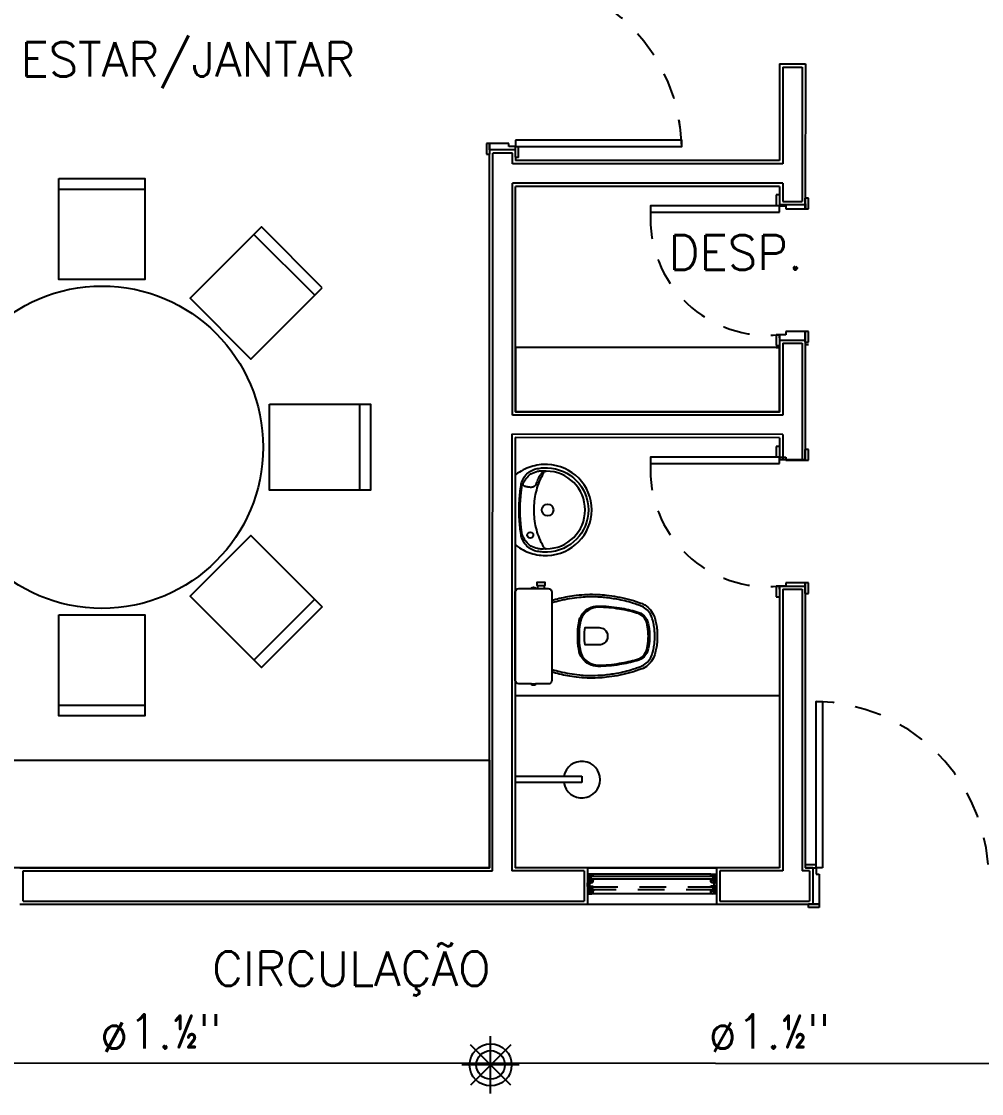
# Model space of a CAD drawing. Header units: millimetres. Extents: x 188.6 to 263.2, y 40.1 to 120.1.
# Drawn here: x 233.506 to 237.974, y 48.951 to 53.939 of the extents above; entities that cross this region are included whole.
import ezdxf

# ---------------------------------------------------------------- set-up
doc = ezdxf.new("R2010")
doc.units = ezdxf.units.MM
doc.set_wipeout_variables(frame=1)
doc.linetypes.add('XREF-TIPO$0$HIDDEN', pattern=[0.375, 0.25, -0.125])
doc.linetypes.add('XREF_305_306$0$XREF-TIPO$0$HIDDEN2', pattern=[0.1875, 0.125, -0.0625])
for name, color, linetype in [('ARQ', 8, 'Continuous'), ('ARQ-BASE', 8, 'Continuous'), ('SPK', 10, 'Continuous'), ('SPK-INTERNO', 244, 'Continuous'), ('SPK-TEXTO', 7, 'Continuous'), ('SPK-TUBO-TETO', 12, 'Continuous')]:
    doc.layers.add(name, color=color, linetype=linetype)
doc.styles.add('60-75', font='romans.shx', dxfattribs={"height": 0.12})

# ---------------------------------------------------------------- blocks, each defined once
blk = doc.blocks.new('XREF_1ºTP$0$VASO')
at = {"layer": 'ARQ'}
for points in [[(951.8, 48.123, 0.003882), (951.7905, 48.158, -0.024258), (951.7765, 48.238, -0.02486), (951.7725, 48.288, -0.033324), (951.773, 48.338, -0.02486), (951.776, 48.378, -0.012268), (951.783, 48.428, -0.015806), (951.7945, 48.478, -0.026699), (951.81, 48.528, -0.021919), (951.8175, 48.548, -0.174675), (951.867, 48.5965, -0.045452), (951.897, 48.606, -0.022856), (951.9099, 48.6092, -0.041289), (951.9366, 48.6132, -0.052091), (951.9442, 48.6136, -0.04333), (951.967, 48.614, -0.04333), (951.9898, 48.6136, -0.052091), (951.9974, 48.6132, -0.041289), (952.0241, 48.6092, -0.022856), (952.037, 48.606, -0.045452), (952.067, 48.5965, -0.174675), (952.1165, 48.548, -0.021919), (952.124, 48.528, -0.026699), (952.1395, 48.478, -0.015806), (952.151, 48.428, -0.012268), (952.158, 48.378, -0.02486), (952.161, 48.338, -0.033324), (952.1615, 48.288, -0.02486), (952.1575, 48.238, -0.024258), (952.1435, 48.158, 0.003882), (952.134, 48.123)], [(952.1224, 48.1261, -0.003849), (952.1318, 48.1609, 0.027799), (952.147, 48.2514, 0.018883), (952.1495, 48.2885, 0.033646), (952.149, 48.3374, 0.016781), (952.1475, 48.3636, 0.015438), (952.1392, 48.4259, 0.023716), (952.121, 48.4995, 0.013571), (952.1126, 48.5241, 0.02186), (952.1055, 48.543, 0.173345), (952.0622, 48.5855, 0.045814), (952.034, 48.5944, 0.024058), (952.0216, 48.5974, 0.042614), (951.996, 48.6012, 0.066108), (951.9895, 48.6015, 0.047154), (951.967, 48.602, 0.047154), (951.9444, 48.6015, 0.066108), (951.9379, 48.6012, 0.042614), (951.9124, 48.5974, 0.024058), (951.9, 48.5944, 0.045814), (951.8718, 48.5855, 0.173345), (951.8284, 48.543, 0.02186), (951.8213, 48.5241, 0.013571), (951.813, 48.4995, 0.023716), (951.7948, 48.4259, 0.015438), (951.7865, 48.3636, 0.016781), (951.785, 48.3374, 0.033646), (951.7845, 48.2885, 0.018883), (951.787, 48.2514, 0.027799), (951.8021, 48.1609, -0.003849), (951.8116, 48.1261)]]:
    blk.add_lwpolyline(points, format="xyb", dxfattribs=at)
for points in [[(951.967, 48.244, -0.041331), (951.9061, 48.2486, -0.129345), (951.8634, 48.2657, -0.234638), (951.8265, 48.338, -0.044666), (951.8351, 48.439, -0.031515), (951.8532, 48.5195, -0.151063), (951.8718, 48.5523, -0.148094), (951.9082, 48.5722, -0.031073), (951.9218, 48.5744, -0.035055), (951.967, 48.5785, -0.035055), (952.0121, 48.5744, -0.031073), (952.0257, 48.5722, -0.148094), (952.0622, 48.5523, -0.151063), (952.0808, 48.5195, -0.031515), (952.0989, 48.439, -0.044666), (952.1075, 48.338, -0.234638), (952.0706, 48.2657, -0.129345), (952.0278, 48.2486, -0.041331)], [(951.967, 48.25, 0.041434), (952.027, 48.2545, 0.129651), (952.067, 48.2705, 0.234583), (952.1015, 48.338, 0.044678), (952.093, 48.438, 0.031614), (952.075, 48.518, 0.152477), (952.058, 48.548, 0.148725), (952.0245, 48.5664, 0.031624), (952.0114, 48.5685, 0.035113), (951.967, 48.5725, 0.035113), (951.9226, 48.5685, 0.031624), (951.9095, 48.5664, 0.148725), (951.876, 48.548, 0.152477), (951.859, 48.518, 0.031614), (951.841, 48.438, 0.044678), (951.8325, 48.338, 0.234583), (951.867, 48.2705, 0.129651), (951.907, 48.2545, 0.041434)], [(951.927, 48.344, -0.164444), (951.935, 48.368, -0.245936), (951.967, 48.383, -0.245936), (951.999, 48.368, -0.164444), (952.007, 48.344), (952.007, 48.279, -0.108885), (951.927, 48.279)], [(951.967, 48.123), (952.172, 48.123, -0.059373), (952.1768, 48.1225, -0.333509), (952.189, 48.107), (952.189, 48.0885), (952.189, 48.0575), (952.189, 48.047), (952.1918, 48.047, -0.252251), (952.1921, 48.0469, -0.160103), (952.195, 48.038, -0.160103), (952.1921, 48.0291, -0.252251), (952.1918, 48.029), (952.189, 48.029), (952.189, 47.97, -0.327853), (952.1739, 47.9533, -0.087637), (952.1708, 47.953), (951.967, 47.953), (951.7631, 47.953, -0.087637), (951.76, 47.9533, -0.327853), (951.745, 47.97), (951.745, 48.029), (951.7421, 48.029, -0.252251), (951.7419, 48.0291, -0.160103), (951.739, 48.038, -0.160103), (951.7419, 48.0469, -0.252251), (951.7421, 48.047), (951.745, 48.047), (951.745, 48.0575), (951.731, 48.0575), (951.731, 48.055), (951.715, 48.055), (951.715, 48.073), (951.715, 48.091), (951.731, 48.091), (951.731, 48.0885), (951.745, 48.0885), (951.745, 48.107, -0.333509), (951.7571, 48.1225, -0.059373), (951.762, 48.123)]]:
    blk.add_lwpolyline(points, format="xyb", close=True, dxfattribs=at)
for points in [[(951.731, 48.0575), (951.731, 48.073), (951.731, 48.0885)], [(951.7425, 48.046), (951.7425, 48.038), (951.7425, 48.03)], [(951.745, 48.0575), (951.745, 48.0885)], [(951.745, 48.029), (951.745, 48.047)], [(952.189, 48.029), (952.189, 48.047)], [(952.1915, 48.046), (952.1915, 48.038), (952.1915, 48.03)]]:
    blk.add_lwpolyline(points, dxfattribs=at)
blk = doc.blocks.new('XREF-TIPO$0$Z$W@#1289')
h = blk.add_hatch()
h.set_pattern_fill('ANSI31', color=0, scale=0.0003, style=0)
h.paths.add_polyline_path([(-0.0352, 0.0907), (-0.0242, 0.0907), (-0.0242, 0.0824), (-0.0334, 0.0824), (-0.0352, 0.0824)])
h = blk.add_hatch()
h.set_pattern_fill('ANSI31', color=0, scale=0.0003, style=0)
h.paths.add_polyline_path([(0.5352, 0.0824), (0.5352, 0.0907), (0.5242, 0.0907), (0.5242, 0.0824)])
h = blk.add_hatch()
h.set_pattern_fill('ANSI31', color=0, scale=0.0003, style=0)
h.paths.add_polyline_path([(-0.0352, 0.0324), (-0.0352, 0.0357), (-0.0242, 0.0357), (-0.0242, 0.0324), (-0.0255, 0.0324)])
h = blk.add_hatch()
h.set_pattern_fill('ANSI31', color=0, scale=0.0003, style=0)
h.paths.add_polyline_path([(0.5242, 0.0305), (0.5242, 0.0338), (0.5352, 0.0338), (0.5352, 0.0305), (0.5338, 0.0305)])
at = {"color": 0}
for p, q in [((-0.05, 0), (-0.05, 0.0919)), ((-0.0392, 0.0369), (-0.0392, 0.0519)), ((-0.0242, 0.0919), (0.5242, 0.0919)), ((0.5392, 0.035), (0.5392, 0.0519)), ((0.55, 0.035), (0.55, 0.0519)), ((-0.0392, 0), (-0.0392, 0.0353)), ((-0.0392, 0), (0.5356, 0))]:
    blk.add_line(p, q, dxfattribs=at)
for points in [[(-0.0242, 0.0919), (-0.05, 0.0919), (-0.05, 0.0519), (-0.0356, 0.0519, 0.446841), (-0.0352, 0.0523), (-0.0352, 0.0526, 0.480957), (-0.0357, 0.0531), (-0.0362, 0.0531), (-0.0362, 0.0547, 0.329606), (-0.0365, 0.0551), (-0.0367, 0.0552), (-0.0371, 0.0552), (-0.0373, 0.0549), (-0.0373, 0.0535, -0.409991), (-0.0377, 0.0531), (-0.0388, 0.0531, -0.414214), (-0.0392, 0.0535), (-0.0392, 0.0903, -0.414214), (-0.0388, 0.0907), (-0.0377, 0.0907, -0.414214), (-0.0373, 0.0903), (-0.0373, 0.0833, 0.414214), (-0.0369, 0.0829), (-0.0366, 0.0829, 0.414214), (-0.0362, 0.0833), (-0.0362, 0.0903, -0.414214), (-0.0358, 0.0907), (-0.0242, 0.0907), (-0.0242, 0.0919)], [(0.5242, 0.0919), (0.55, 0.0919), (0.55, 0.0519), (0.5356, 0.0519, -0.446841), (0.5352, 0.0523), (0.5352, 0.0526, -0.480957), (0.5357, 0.0531), (0.5362, 0.0531), (0.5362, 0.0547, -0.329606), (0.5365, 0.0551), (0.5367, 0.0552), (0.5371, 0.0552), (0.5373, 0.0549), (0.5373, 0.0535, 0.409991), (0.5377, 0.0531), (0.5388, 0.0531, 0.414214), (0.5392, 0.0535), (0.5392, 0.0903, 0.414214), (0.5388, 0.0907), (0.5377, 0.0907, 0.414214), (0.5373, 0.0903), (0.5373, 0.0833, -0.414214), (0.5369, 0.0829), (0.5366, 0.0829, -0.414214), (0.5362, 0.0833), (0.5362, 0.0903, 0.414214), (0.5358, 0.0907), (0.5242, 0.0907), (0.5242, 0.0919)], [(-0.0242, 0.0369), (-0.05, 0.0369), (-0.05, 0), (-0.0356, 0, 0.446841), (-0.0352, 0.0004), (-0.0352, 0.0007, 0.480957), (-0.0357, 0.0012), (-0.0362, 0.0012), (-0.0362, 0.0028, 0.329606), (-0.0365, 0.0032), (-0.0367, 0.0033), (-0.0371, 0.0033), (-0.0373, 0.003), (-0.0373, 0.0016, -0.409991), (-0.0377, 0.0012), (-0.0388, 0.0012, -0.414214), (-0.0392, 0.0016), (-0.0392, 0.0353, -0.414214), (-0.0388, 0.0357), (-0.0377, 0.0357, -0.414214), (-0.0373, 0.0353), (-0.0373, 0.0333, 0.414214), (-0.0369, 0.0329), (-0.0366, 0.0329, 0.414214), (-0.0362, 0.0333), (-0.0362, 0.0353, -0.414214), (-0.0358, 0.0357), (-0.0242, 0.0357), (-0.0242, 0.0369)], [(0.5242, 0.035), (0.55, 0.035), (0.55, 0), (0.5356, 0, -0.446841), (0.5352, 0.0004), (0.5352, 0.0007, -0.480957), (0.5357, 0.0012), (0.5362, 0.0012), (0.5362, 0.0028, -0.329606), (0.5365, 0.0032), (0.5367, 0.0033), (0.5371, 0.0033), (0.5373, 0.003), (0.5373, 0.0016, 0.409991), (0.5377, 0.0012), (0.5388, 0.0012, 0.414214), (0.5392, 0.0016), (0.5392, 0.0334, 0.414214), (0.5388, 0.0338), (0.5377, 0.0338, 0.414214), (0.5373, 0.0334), (0.5373, 0.0314, -0.414214), (0.5369, 0.031), (0.5366, 0.031, -0.414214), (0.5362, 0.0314), (0.5362, 0.0334, 0.414214), (0.5358, 0.0338), (0.5242, 0.0338), (0.5242, 0.035)]]:
    blk.add_lwpolyline(points, format="xyb", dxfattribs=at)
for points in [[(-0.0489, 0.0907), (-0.0403, 0.0907), (-0.0403, 0.0532), (-0.0489, 0.0532), (-0.0489, 0.0907)], [(-0.0486, 0.0904), (-0.0406, 0.0904), (-0.0406, 0.0535), (-0.0486, 0.0535)], [(-0.0242, 0.0907), (-0.0352, 0.0907), (-0.0352, 0.0824), (-0.0242, 0.0824)], [(-0.0334, 0.0684), (0.5338, 0.0684), (0.5338, 0.0824), (-0.0334, 0.0824)], [(0.5242, 0.0907), (0.5352, 0.0907), (0.5352, 0.0824), (0.5242, 0.0824)], [(0.5489, 0.0907), (0.5403, 0.0907), (0.5403, 0.0532), (0.5489, 0.0532), (0.5489, 0.0907)], [(0.5486, 0.0904), (0.5406, 0.0904), (0.5406, 0.0535), (0.5486, 0.0535)], [(-0.0489, 0.0357), (-0.0403, 0.0357), (-0.0403, 0.0013), (-0.0489, 0.0013), (-0.0489, 0.0357)], [(-0.0486, 0.0354), (-0.0406, 0.0354), (-0.0406, 0.0016), (-0.0486, 0.0016)], [(-0.0242, 0.0357), (-0.0352, 0.0357), (-0.0352, 0.0324), (-0.0242, 0.0324)], [(0.5242, 0.0338), (0.5352, 0.0338), (0.5352, 0.0305), (0.5242, 0.0305)], [(0.5489, 0.0338), (0.5403, 0.0338), (0.5403, 0.0013), (0.5489, 0.0013), (0.5489, 0.0338)], [(0.5486, 0.0335), (0.5406, 0.0335), (0.5406, 0.0016), (0.5486, 0.0016)]]:
    blk.add_lwpolyline(points, close=True, dxfattribs=at)
for points in [[(-0.0242, 0.0581), (-0.0242, 0.0654), (-0.0243, 0.0656), (-0.0246, 0.0658), (-0.0248, 0.0658), (-0.0251, 0.0656), (-0.0252, 0.0654), (-0.0252, 0.0648), (-0.0352, 0.0648), (-0.0359, 0.065), (-0.0362, 0.0658), (-0.0362, 0.0818), (-0.0365, 0.0825), (-0.0376, 0.0829), (-0.0378, 0.0834), (-0.0375, 0.0835), (-0.0374, 0.0838), (-0.0376, 0.0892), (-0.038, 0.0894), (-0.0383, 0.0894), (-0.0387, 0.0892), (-0.0388, 0.0839), (-0.0388, 0.0834), (-0.0383, 0.0822), (-0.0372, 0.0818), (-0.0372, 0.0658), (-0.0366, 0.0643), (-0.0352, 0.0638), (-0.0256, 0.0638), (-0.0253, 0.0636), (-0.0252, 0.0634), (-0.0252, 0.0581), (-0.0259, 0.0558), (-0.0276, 0.0544), (-0.0307, 0.0534), (-0.0338, 0.0529), (-0.0341, 0.053), (-0.0342, 0.0533), (-0.0342, 0.0539), (-0.0345, 0.0548), (-0.0352, 0.0556), (-0.0361, 0.0561), (-0.0364, 0.0562), (-0.0366, 0.0563), (-0.0384, 0.0563), (-0.0387, 0.0561), (-0.0388, 0.0557), (-0.0386, 0.0554), (-0.0378, 0.055), (-0.0376, 0.055), (-0.0374, 0.055), (-0.037, 0.0553), (-0.0366, 0.0553), (-0.0358, 0.0548), (-0.0356, 0.0545), (-0.0356, 0.0542), (-0.0362, 0.0539), (-0.0362, 0.0536), (-0.0361, 0.0534), (-0.0358, 0.0533), (-0.0352, 0.0533), (-0.0352, 0.0523), (-0.0351, 0.052), (-0.0348, 0.0519), (-0.0309, 0.0523), (-0.0272, 0.0535), (-0.025, 0.0553), (-0.0242, 0.0581)], [(-0.0316, 0.0673), (-0.031, 0.0675), (-0.0303, 0.0676), (-0.0301, 0.0677), (-0.03, 0.068), (-0.0302, 0.0683), (-0.0311, 0.0683), (-0.0321, 0.068), (-0.033, 0.0674), (-0.0331, 0.0672), (-0.0331, 0.067), (-0.0328, 0.0664), (-0.0321, 0.0662), (-0.0291, 0.0662), (-0.0289, 0.0661), (-0.0289, 0.066), (-0.0289, 0.0659), (-0.0288, 0.0658), (-0.0287, 0.0657), (-0.0259, 0.0657), (-0.0257, 0.0658), (-0.0257, 0.0659), (-0.0257, 0.066), (-0.0256, 0.0661), (-0.0255, 0.0662), (-0.0244, 0.0662), (-0.0242, 0.0662), (-0.0242, 0.066), (-0.0242, 0.0646), (-0.0241, 0.0643), (-0.0238, 0.0642), (-0.0236, 0.0643), (-0.0234, 0.0645), (-0.0229, 0.0664), (-0.0223, 0.0672), (-0.0211, 0.0676), (-0.021, 0.0678), (-0.021, 0.0682), (-0.0212, 0.0683), (-0.0224, 0.0683), (-0.0231, 0.0681), (-0.0237, 0.0674), (-0.0237, 0.0674), (-0.0239, 0.0673), (-0.0252, 0.0673), (-0.0245, 0.0675), (-0.0239, 0.0676), (-0.0236, 0.0677), (-0.0235, 0.068), (-0.0235, 0.0682), (-0.0236, 0.0683), (-0.0247, 0.0683), (-0.0257, 0.0679), (-0.0265, 0.0674), (-0.0266, 0.0673), (-0.0268, 0.0673), (-0.0286, 0.0673), (-0.0279, 0.0675), (-0.0272, 0.0676), (-0.0269, 0.0677), (-0.0268, 0.068), (-0.0269, 0.0683), (-0.0281, 0.0683), (-0.0291, 0.068), (-0.0299, 0.0674), (-0.03, 0.0673), (-0.0302, 0.0673), (-0.0316, 0.0673)], [(0.5316, 0.0673), (0.531, 0.0675), (0.5303, 0.0676), (0.5301, 0.0677), (0.53, 0.068), (0.5302, 0.0683), (0.5311, 0.0683), (0.5321, 0.068), (0.533, 0.0674), (0.5331, 0.0672), (0.5331, 0.067), (0.5328, 0.0664), (0.5321, 0.0662), (0.5291, 0.0662), (0.5289, 0.0661), (0.5289, 0.066), (0.5289, 0.0659), (0.5288, 0.0658), (0.5287, 0.0657), (0.5259, 0.0657), (0.5257, 0.0658), (0.5257, 0.0659), (0.5257, 0.066), (0.5256, 0.0661), (0.5255, 0.0662), (0.5244, 0.0662), (0.5242, 0.0662), (0.5242, 0.066), (0.5242, 0.0646), (0.5241, 0.0643), (0.5238, 0.0642), (0.5236, 0.0643), (0.5234, 0.0645), (0.5229, 0.0664), (0.5223, 0.0672), (0.5211, 0.0676), (0.521, 0.0678), (0.521, 0.0682), (0.5212, 0.0683), (0.5224, 0.0683), (0.5231, 0.0681), (0.5237, 0.0674), (0.5237, 0.0674), (0.5239, 0.0673), (0.5252, 0.0673), (0.5245, 0.0675), (0.5239, 0.0676), (0.5236, 0.0677), (0.5235, 0.068), (0.5235, 0.0682), (0.5236, 0.0683), (0.5247, 0.0683), (0.5257, 0.0679), (0.5265, 0.0674), (0.5266, 0.0673), (0.5268, 0.0673), (0.5286, 0.0673), (0.5279, 0.0675), (0.5272, 0.0676), (0.5269, 0.0677), (0.5268, 0.068), (0.5269, 0.0683), (0.5281, 0.0683), (0.5291, 0.068), (0.5299, 0.0674), (0.53, 0.0673), (0.5302, 0.0673), (0.5316, 0.0673)], [(0.5242, 0.0581), (0.5242, 0.0654), (0.5243, 0.0656), (0.5246, 0.0658), (0.5248, 0.0658), (0.5251, 0.0656), (0.5252, 0.0654), (0.5252, 0.0648), (0.5352, 0.0648), (0.5359, 0.065), (0.5362, 0.0658), (0.5362, 0.0818), (0.5365, 0.0825), (0.5376, 0.0829), (0.5378, 0.0834), (0.5375, 0.0835), (0.5374, 0.0838), (0.5376, 0.0892), (0.538, 0.0894), (0.5383, 0.0894), (0.5387, 0.0892), (0.5388, 0.0839), (0.5388, 0.0834), (0.5383, 0.0822), (0.5372, 0.0818), (0.5372, 0.0658), (0.5366, 0.0643), (0.5352, 0.0638), (0.5256, 0.0638), (0.5253, 0.0636), (0.5252, 0.0634), (0.5252, 0.0581), (0.5259, 0.0558), (0.5276, 0.0544), (0.5307, 0.0534), (0.5338, 0.0529), (0.5341, 0.053), (0.5342, 0.0533), (0.5342, 0.0539), (0.5345, 0.0548), (0.5352, 0.0556), (0.5361, 0.0561), (0.5364, 0.0562), (0.5366, 0.0563), (0.5384, 0.0563), (0.5387, 0.0561), (0.5388, 0.0557), (0.5386, 0.0554), (0.5378, 0.055), (0.5376, 0.055), (0.5374, 0.055), (0.537, 0.0553), (0.5366, 0.0553), (0.5358, 0.0548), (0.5356, 0.0545), (0.5356, 0.0542), (0.5362, 0.0539), (0.5362, 0.0536), (0.5361, 0.0534), (0.5358, 0.0533), (0.5352, 0.0533), (0.5352, 0.0523), (0.5351, 0.052), (0.5348, 0.0519), (0.5309, 0.0523), (0.5272, 0.0535), (0.525, 0.0553), (0.5242, 0.0581)], [(-0.0242, 0.0062), (-0.0242, 0.0154), (-0.0243, 0.0156), (-0.0246, 0.0158), (-0.0248, 0.0158), (-0.0251, 0.0156), (-0.0252, 0.0154), (-0.0252, 0.0148), (-0.0352, 0.0148), (-0.0359, 0.015), (-0.0362, 0.0158), (-0.0362, 0.0318), (-0.0365, 0.0325), (-0.0376, 0.0329), (-0.0378, 0.0334), (-0.0375, 0.0335), (-0.0374, 0.0338), (-0.0376, 0.0342), (-0.038, 0.0344), (-0.0383, 0.0344), (-0.0387, 0.0342), (-0.0388, 0.0339), (-0.0388, 0.0334), (-0.0383, 0.0322), (-0.0372, 0.0318), (-0.0372, 0.0158), (-0.0366, 0.0143), (-0.0352, 0.0138), (-0.0256, 0.0138), (-0.0253, 0.0136), (-0.0252, 0.0134), (-0.0252, 0.0062), (-0.0259, 0.0039), (-0.0276, 0.0025), (-0.0307, 0.0015), (-0.0338, 0.001), (-0.034, 0.0011), (-0.0342, 0.0014), (-0.0342, 0.002), (-0.0345, 0.0029), (-0.0352, 0.0037), (-0.0361, 0.0042), (-0.0364, 0.0043), (-0.0366, 0.0044), (-0.0384, 0.0044), (-0.0387, 0.0042), (-0.0388, 0.0038), (-0.0386, 0.0035), (-0.0378, 0.0031), (-0.0376, 0.0031), (-0.0374, 0.0031), (-0.037, 0.0034), (-0.0366, 0.0034), (-0.0358, 0.0029), (-0.0356, 0.0026), (-0.0356, 0.0023), (-0.0362, 0.002), (-0.0362, 0.0017), (-0.0361, 0.0015), (-0.0358, 0.0013), (-0.0352, 0.0013), (-0.0352, 0.0004), (-0.0351, 0.0001), (-0.0348, 0), (-0.0309, 0.0004), (-0.0272, 0.0016), (-0.025, 0.0034), (-0.0242, 0.0062)], [(-0.0316, 0.0173), (-0.031, 0.0175), (-0.0303, 0.0176), (-0.0301, 0.0177), (-0.03, 0.018), (-0.0302, 0.0183), (-0.0311, 0.0183), (-0.0321, 0.018), (-0.033, 0.0174), (-0.0331, 0.0172), (-0.0331, 0.017), (-0.0328, 0.0164), (-0.0321, 0.0162), (-0.029, 0.0162), (-0.0289, 0.0161), (-0.0288, 0.016), (-0.0288, 0.0159), (-0.0288, 0.0158), (-0.0286, 0.0157), (-0.0258, 0.0157), (-0.0257, 0.0158), (-0.0256, 0.0159), (-0.0256, 0.016), (-0.0256, 0.0161), (-0.0254, 0.0162), (-0.0244, 0.0162), (-0.0242, 0.0162), (-0.0242, 0.016), (-0.0242, 0.0146), (-0.0241, 0.0143), (-0.0238, 0.0142), (-0.0236, 0.0143), (-0.0234, 0.0145), (-0.0229, 0.0164), (-0.0223, 0.0172), (-0.0211, 0.0176), (-0.021, 0.0178), (-0.021, 0.0182), (-0.0212, 0.0183), (-0.0224, 0.0183), (-0.0231, 0.0181), (-0.0237, 0.0174), (-0.0237, 0.0174), (-0.0239, 0.0173), (-0.0252, 0.0173), (-0.0245, 0.0175), (-0.0239, 0.0176), (-0.0236, 0.0177), (-0.0235, 0.018), (-0.0235, 0.0182), (-0.0236, 0.0183), (-0.0247, 0.0183), (-0.0257, 0.0179), (-0.0265, 0.0174), (-0.0266, 0.0173), (-0.0268, 0.0173), (-0.0286, 0.0173), (-0.0279, 0.0175), (-0.0272, 0.0176), (-0.0269, 0.0177), (-0.0268, 0.018), (-0.0269, 0.0183), (-0.0281, 0.0183), (-0.0291, 0.018), (-0.0299, 0.0174), (-0.03, 0.0173), (-0.0302, 0.0173), (-0.0316, 0.0173)], [(0.5316, 0.0154), (0.531, 0.0156), (0.5303, 0.0157), (0.5301, 0.0158), (0.53, 0.0161), (0.5302, 0.0164), (0.5311, 0.0164), (0.5321, 0.0161), (0.533, 0.0155), (0.5331, 0.0153), (0.5331, 0.0151), (0.5328, 0.0145), (0.5321, 0.0143), (0.529, 0.0143), (0.5289, 0.0142), (0.5288, 0.0141), (0.5288, 0.014), (0.5288, 0.0139), (0.5286, 0.0138), (0.5258, 0.0138), (0.5257, 0.0139), (0.5256, 0.014), (0.5256, 0.0141), (0.5256, 0.0142), (0.5254, 0.0143), (0.5244, 0.0143), (0.5242, 0.0142), (0.5242, 0.0141), (0.5242, 0.0127), (0.5241, 0.0124), (0.5238, 0.0123), (0.5236, 0.0124), (0.5234, 0.0126), (0.5229, 0.0145), (0.5223, 0.0153), (0.5211, 0.0157), (0.521, 0.0159), (0.521, 0.0162), (0.5212, 0.0164), (0.5224, 0.0164), (0.5231, 0.0161), (0.5237, 0.0155), (0.5237, 0.0155), (0.5239, 0.0154), (0.5252, 0.0154), (0.5245, 0.0156), (0.5239, 0.0157), (0.5236, 0.0158), (0.5235, 0.0161), (0.5235, 0.0163), (0.5236, 0.0164), (0.5247, 0.0164), (0.5257, 0.016), (0.5265, 0.0155), (0.5266, 0.0154), (0.5268, 0.0154), (0.5286, 0.0154), (0.5279, 0.0156), (0.5272, 0.0157), (0.5269, 0.0158), (0.5268, 0.0161), (0.5269, 0.0164), (0.5281, 0.0164), (0.5291, 0.0161), (0.5299, 0.0155), (0.53, 0.0154), (0.5302, 0.0154), (0.5316, 0.0154)], [(0.5242, 0.0062), (0.5242, 0.0135), (0.5243, 0.0137), (0.5246, 0.0139), (0.5248, 0.0139), (0.5251, 0.0137), (0.5252, 0.0135), (0.5252, 0.0129), (0.5352, 0.0129), (0.5359, 0.0131), (0.5362, 0.0139), (0.5362, 0.0299), (0.5365, 0.0306), (0.5376, 0.031), (0.5378, 0.0315), (0.5375, 0.0316), (0.5374, 0.0319), (0.5376, 0.0323), (0.538, 0.0325), (0.5383, 0.0325), (0.5387, 0.0323), (0.5388, 0.032), (0.5388, 0.0315), (0.5383, 0.0303), (0.5372, 0.0299), (0.5372, 0.0139), (0.5366, 0.0124), (0.5352, 0.0119), (0.5256, 0.0119), (0.5253, 0.0117), (0.5252, 0.0115), (0.5252, 0.0062), (0.5259, 0.0039), (0.5276, 0.0025), (0.5307, 0.0015), (0.5338, 0.001), (0.5341, 0.0011), (0.5342, 0.0014), (0.5342, 0.002), (0.5345, 0.0029), (0.5352, 0.0037), (0.5361, 0.0042), (0.5364, 0.0043), (0.5366, 0.0044), (0.5384, 0.0044), (0.5387, 0.0042), (0.5388, 0.0038), (0.5386, 0.0035), (0.5378, 0.0031), (0.5376, 0.0031), (0.5374, 0.0031), (0.537, 0.0034), (0.5366, 0.0034), (0.5358, 0.0029), (0.5356, 0.0026), (0.5356, 0.0023), (0.5362, 0.002), (0.5362, 0.0017), (0.5361, 0.0015), (0.5358, 0.0013), (0.5352, 0.0013), (0.5352, 0.0004), (0.5351, 0.0001), (0.5348, 0), (0.5309, 0.0004), (0.5272, 0.0016), (0.525, 0.0034), (0.5242, 0.0062)]]:
    blk.add_lwpolyline(points, dxfattribs=at)
at = {"color": 0, "linetype": 'XREF-TIPO$0$HIDDEN', "ltscale": 0.5}
blk.add_lwpolyline([(-0.0334, 0.0184), (0.5338, 0.0184), (0.5338, 0.0324), (-0.0334, 0.0324)], close=True, dxfattribs=at)
blk = doc.blocks.new('arq-3pav')
at = {"layer": 'ARQ'}
for p, q in [((32.0253, 13.485), (32.0253, 13.0351)), ((32.0253, 13.485), (32.1454, 13.485)), ((32.0403, 13.47), (32.0403, 13.0201)), ((32.0403, 13.47), (32.1304, 13.47)), ((32.1304, 13.485), (32.1304, 13.485)), ((32.1304, 13.47), (32.1304, 12.8451)), ((32.1454, 13.485), (32.1453, 12.8301)), ((32.1454, 13.47), (32.1454, 13.47)), ((30.6612, 13.1152), (30.6612, 13.0652)), ((30.6762, 13.1152), (30.6612, 13.1152)), ((30.6614, 13.1152), (30.6614, 13.0652)), ((30.6764, 13.1152), (30.6614, 13.1152)), ((30.6762, 13.0852), (30.6762, 13.1152)), ((30.6762, 13.1152), (30.6762, 13.0652)), ((30.7662, 13.1152), (30.6762, 13.1152)), ((30.7962, 13.0852), (30.6762, 13.0852)), ((30.6764, 13.0852), (30.6764, 13.1152)), ((30.6764, 13.1152), (30.6764, 13.0652)), ((30.7664, 13.1152), (30.6764, 13.1152)), ((30.7964, 13.0852), (30.6764, 13.0852)), ((30.7714, 13.0852), (30.6764, 13.0852)), ((30.7964, 13.0852), (30.6764, 13.0852)), ((30.6904, 9.7299), (30.6914, 13.0702)), ((30.7823, 13.0702), (30.6914, 13.0702)), ((30.7662, 13.1002), (30.7662, 13.1152)), ((30.7962, 13.1002), (30.7662, 13.1002)), ((30.7664, 13.1002), (30.7664, 13.1152)), ((30.7964, 13.1002), (30.7664, 13.1002)), ((30.7823, 13.0201), (30.7823, 13.0702)), ((30.7962, 13.0509), (30.7962, 13.1002)), ((30.7964, 13.0509), (30.7964, 13.1002)), ((30.8112, 13.0502), (30.8112, 13.1002)), ((30.8114, 13.0502), (30.8114, 13.1002)), ((30.6612, 13.0652), (30.6762, 13.0652)), ((30.6614, 13.0652), (30.6764, 13.0652)), ((30.6754, 9.7449), (30.6764, 13.0652)), ((32.0403, 13.0201), (30.7823, 13.0201)), ((30.8112, 13.0502), (30.7962, 13.0502)), ((30.8114, 13.0502), (30.7964, 13.0502)), ((30.7964, 13.0502), (30.7964, 13.0351)), ((32.0253, 13.0351), (30.7964, 13.0351)), ((32.0403, 12.9301), (30.7823, 12.9301)), ((30.7823, 11.8506), (30.7823, 12.9301)), ((32.0403, 12.9301), (32.0403, 12.8451)), ((32.0253, 12.9151), (30.7973, 12.9151)), ((30.7973, 11.8656), (30.7973, 12.9151)), ((32.0103, 12.8751), (32.0103, 12.8251)), ((32.0253, 12.8751), (32.0103, 12.8751)), ((32.0253, 12.8751), (32.0103, 12.8751)), ((32.0253, 12.9151), (32.0253, 12.8301)), ((32.0253, 12.8751), (32.0253, 12.8251)), ((32.0253, 12.8301), (32.1453, 12.8301)), ((32.0253, 12.8251), (32.0553, 12.8251)), ((32.0403, 12.8451), (32.1304, 12.8451)), ((32.0553, 12.8251), (32.0553, 12.8101)), ((32.1453, 12.8601), (32.1454, 12.8101)), ((32.1603, 12.8601), (32.1453, 12.8601)), ((32.1453, 12.8101), (32.1453, 12.8601)), ((32.1603, 12.8101), (32.1603, 12.8601)), ((32.1603, 12.8101), (32.1603, 12.8601)), ((32.0553, 12.8101), (32.1453, 12.8101)), ((32.1453, 12.8101), (32.1603, 12.8101)), ((32.0103, 12.2251), (32.0103, 12.1751)), ((32.0253, 12.2251), (32.0103, 12.2251)), ((32.0553, 12.2251), (32.0253, 12.2251)), ((32.0253, 12.2251), (32.0253, 12.1751)), ((32.0253, 12.2101), (32.0253, 12.2251)), ((32.0553, 12.2401), (32.0553, 12.2251)), ((32.1453, 12.2401), (32.0553, 12.2401)), ((32.1453, 12.1901), (32.1453, 12.2401)), ((32.1603, 12.2401), (32.1453, 12.2401)), ((32.1453, 12.2401), (32.1453, 12.2101)), ((32.1453, 12.2301), (32.1453, 11.6449)), ((32.1603, 12.1901), (32.1603, 12.2401)), ((32.1603, 12.1901), (32.1603, 12.2401)), ((32.0103, 12.1751), (32.0253, 12.1751)), ((32.0253, 12.2151), (32.0253, 11.8652)), ((32.0253, 12.2001), (32.1453, 12.2001)), ((32.0253, 12.2001), (32.0253, 11.8656)), ((32.0403, 12.1851), (32.1303, 12.1851)), ((32.0403, 12.1851), (32.0403, 11.8506)), ((32.1303, 12.1851), (32.1303, 11.6449)), ((32.1453, 12.1901), (32.1603, 12.1901)), ((32.1453, 12.1801), (32.1603, 12.1801)), ((32.0103, 12.1651), (32.0253, 12.1651)), ((32.0403, 11.8506), (30.7823, 11.8506)), ((32.0253, 11.8656), (30.7973, 11.8656)), ((32.1453, 11.8651), (32.1454, 11.8651)), ((30.7804, 11.7616), (30.7804, 9.7299)), ((32.0403, 11.7605), (30.7804, 11.7616)), ((30.7954, 11.7466), (30.7954, 9.7449)), ((32.0253, 11.7455), (30.7954, 11.7466)), ((32.0253, 11.7455), (32.0253, 11.6449)), ((32.0403, 11.7605), (32.0403, 11.6449)), ((32.0103, 11.7056), (32.0103, 11.6556)), ((32.0253, 11.7056), (32.0103, 11.7056)), ((32.0253, 11.7056), (32.0103, 11.7056)), ((32.0253, 11.7056), (32.0253, 11.6556)), ((32.1603, 11.6906), (32.1453, 11.6906)), ((32.1453, 11.6406), (32.1453, 11.6906)), ((32.1603, 11.6406), (32.1603, 11.6906)), ((32.1603, 11.6406), (32.1603, 11.6906)), ((32.0253, 11.6556), (32.0553, 11.6556)), ((32.0253, 11.6449), (32.1453, 11.6449)), ((32.0553, 11.6556), (32.0553, 11.6406)), ((32.0553, 11.6406), (32.1453, 11.6406)), ((32.1453, 11.6406), (32.1603, 11.6406)), ((30.7954, 11.5679), (30.7954, 11.2511)), ((32.0103, 11.0556), (32.0103, 11.0056)), ((32.0253, 11.0556), (32.0103, 11.0556)), ((32.0253, 11.0556), (32.0253, 9.7449)), ((32.0253, 11.0556), (32.1453, 11.0556)), ((32.0553, 11.0556), (32.0253, 11.0556)), ((32.0253, 11.0556), (32.0253, 11.0056)), ((32.0253, 11.0406), (32.0253, 11.0556)), ((32.0403, 11.0406), (32.0403, 9.7299)), ((32.0403, 11.0406), (32.1303, 11.0406)), ((32.0553, 11.0706), (32.0553, 11.0556)), ((32.1453, 11.0706), (32.0553, 11.0706)), ((32.1303, 11.0406), (32.1303, 9.7299)), ((32.1453, 11.0206), (32.1453, 11.0706)), ((32.1603, 11.0706), (32.1453, 11.0706)), ((32.1453, 11.0706), (32.1453, 11.0406)), ((32.1453, 11.0556), (32.1453, 9.7449)), ((32.1603, 11.0206), (32.1603, 11.0706)), ((32.1603, 11.0206), (32.1603, 11.0706)), ((32.0103, 11.0056), (32.0253, 11.0056)), ((32.1453, 11.0206), (32.1603, 11.0206)), ((32.0253, 10.5449), (30.7954, 10.5449)), ((30.7954, 10.1707), (31.1049, 10.1707)), ((31.1049, 10.1407), (30.7954, 10.1407)), ((31.1049, 10.1707), (31.1049, 10.1407)), ((28.4903, 9.7449), (30.6754, 9.7449)), ((28.5053, 9.5899), (28.5053, 9.7299)), ((28.5053, 9.7299), (30.6904, 9.7299)), ((31.1169, 9.7299), (30.7804, 9.7299)), ((32.0253, 9.7449), (30.7954, 9.7449)), ((31.1169, 9.7299), (31.1169, 9.5899)), ((31.1319, 9.7449), (31.7321, 9.7449)), ((31.1319, 9.7449), (31.1319, 9.5749)), ((31.7321, 9.7449), (31.7321, 9.5749)), ((31.7471, 9.73), (31.7471, 9.5899)), ((32.0403, 9.7299), (31.7471, 9.7299)), ((32.1654, 9.7299), (32.1303, 9.7299)), ((32.1804, 9.7449), (32.1453, 9.7449)), ((32.1454, 9.7599), (32.1954, 9.7599)), ((32.1454, 9.7599), (32.1954, 9.7599)), ((32.146, 9.7449), (32.1953, 9.7449)), ((32.1654, 9.7299), (32.1654, 9.5899)), ((32.1804, 9.7449), (32.1804, 9.5749)), ((32.1804, 9.7449), (32.1804, 9.5749)), ((32.1804, 9.7449), (32.1804, 9.5749)), ((32.1954, 9.7449), (32.1954, 9.7149)), ((32.1954, 9.7449), (32.1954, 9.7149)), ((32.1804, 9.7199), (32.1804, 9.5749)), ((32.1954, 9.7149), (32.2104, 9.7149)), ((32.1954, 9.7149), (32.2104, 9.7149)), ((32.2104, 9.7149), (32.2104, 9.5749)), ((32.2104, 9.7149), (32.2104, 9.5749)), ((28.5053, 9.5899), (31.1169, 9.5899)), ((31.7471, 9.5899), (32.1654, 9.5899)), ((28.4903, 9.5749), (32.1804, 9.5749)), ((31.1319, 9.5749), (31.7319, 9.5748)), ((32.1604, 9.5599), (32.1604, 9.5749)), ((32.2104, 9.5749), (32.1604, 9.5749)), ((32.1604, 9.5599), (32.1604, 9.5749)), ((32.2104, 9.5749), (32.1604, 9.5749)), ((32.2104, 9.5599), (32.1604, 9.5599)), ((32.2104, 9.5599), (32.1604, 9.5599)), ((32.1804, 9.5749), (32.2104, 9.5749)), ((32.1804, 9.5749), (32.2104, 9.5749)), ((32.2104, 9.5749), (32.2104, 9.5599)), ((32.2104, 9.5749), (32.2104, 9.5599))]:
    blk.add_line(p, q, dxfattribs=at)
for points in [[(30.7962, 13.1302), (30.7962, 13.1002), (31.5702, 13.1007), (31.5702, 13.1307)], [(30.7964, 13.1302), (30.7964, 13.1002), (31.5704, 13.1007), (31.5704, 13.1307)], [(28.6726, 12.9514), (29.0726, 12.9514), (29.0726, 12.4814), (28.6726, 12.4814)], [(28.6726, 12.9514), (29.0726, 12.9514), (29.0726, 12.9014), (28.6726, 12.9014)], [(32.0253, 12.7951), (32.0253, 12.8251), (31.4253, 12.8251), (31.4253, 12.7951)], [(32.0253, 12.1654), (30.7973, 12.1654), (30.7973, 11.8656), (32.0253, 11.8656)], [(29.6526, 11.9014), (30.1226, 11.9014), (30.1226, 11.5014), (29.6526, 11.5014)], [(30.0726, 11.9014), (30.1226, 11.9014), (30.1226, 11.5014), (30.0726, 11.5014)], [(32.0253, 11.6256), (32.0253, 11.6556), (31.4253, 11.6556), (31.4253, 11.6256)], [(28.6726, 10.9214), (29.0726, 10.9214), (29.0726, 10.4514), (28.6726, 10.4514)], [(28.6726, 10.5014), (29.0726, 10.5014), (29.0726, 10.4514), (28.6726, 10.4514)], [(32.2254, 9.7449), (32.1954, 9.7449), (32.1959, 10.5189), (32.2259, 10.5189)], [(32.2254, 9.7449), (32.1954, 9.7449), (32.1959, 10.5189), (32.2259, 10.5189)], [(27.0653, 10.2449), (30.6754, 10.2449), (30.6754, 9.7449), (27.0653, 9.7449)]]:
    blk.add_lwpolyline(points, close=True, dxfattribs=at)
for points in [[(29.8979, 12.4438), (29.615, 12.7267), (29.2827, 12.3943), (29.5655, 12.1115), (29.8979, 12.4438)], [(29.8625, 12.4085), (29.5797, 12.6913)], [(29.8979, 10.9589), (29.615, 10.6761), (29.2827, 11.0084), (29.5655, 11.2912), (29.8979, 10.9589)], [(29.8625, 10.9942), (29.5797, 10.7114)]]:
    blk.add_lwpolyline(points, dxfattribs=at)
at = {"layer": 'ARQ', "flags": 128}
for points in [[(31.1514, 11.4095), (31.1503, 11.431), (31.147, 11.4514), (31.142, 11.4713), (31.1349, 11.4906), (31.1266, 11.5088), (31.1161, 11.526), (31.1045, 11.542), (31.0913, 11.5569), (31.0764, 11.5707), (31.0609, 11.5828), (31.0438, 11.5933), (31.0256, 11.6027), (31.0068, 11.6099), (30.9869, 11.6154), (30.9665, 11.6192), (30.9455, 11.6209), (30.9356, 11.6209), (30.9257, 11.6209), (30.9157, 11.6203), (30.9064, 11.6192), (30.8964, 11.6176), (30.887, 11.6154), (30.8771, 11.6132), (30.8677, 11.6104), (30.8589, 11.6071), (30.8495, 11.6038), (30.8407, 11.5999), (30.8318, 11.5955), (30.8236, 11.5905), (30.8147, 11.5856), (30.8065, 11.58), (30.7987, 11.574), (30.7971, 11.5729), (30.796, 11.5718), (30.7954, 11.5701), (30.7954, 11.5679)], [(30.9295, 11.2351), (30.9295, 11.2345), (30.9295, 11.234), (30.9301, 11.234), (30.9301, 11.2334), (30.9323, 11.2312), (30.9345, 11.2296), (30.9373, 11.229), (30.94, 11.229), (30.9351, 11.2285), (30.9301, 11.2279), (30.9246, 11.2274), (30.9196, 11.2274), (30.9146, 11.2274), (30.9091, 11.2279), (30.9042, 11.2285), (30.8992, 11.2296), (30.8915, 11.2318), (30.8837, 11.2345), (30.876, 11.2378), (30.8688, 11.2417), (30.8622, 11.2461), (30.8561, 11.2516), (30.8506, 11.2572), (30.8451, 11.2638), (30.8418, 11.2682), (30.8385, 11.2732), (30.8352, 11.2787), (30.833, 11.2837), (30.8307, 11.2892), (30.8285, 11.2947), (30.8269, 11.3008), (30.8258, 11.3063), (30.8247, 11.3129), (30.8241, 11.319), (30.823, 11.3256), (30.8225, 11.3322), (30.8219, 11.3383), (30.8214, 11.3449), (30.8208, 11.351), (30.8203, 11.3576), (30.8197, 11.3642), (30.8197, 11.3703), (30.8192, 11.3769), (30.8192, 11.3836), (30.8186, 11.3902), (30.8186, 11.3963), (30.8186, 11.4029), (30.8186, 11.4095), (30.8186, 11.4161), (30.8186, 11.4227), (30.8186, 11.4288), (30.8192, 11.4354), (30.8192, 11.4421), (30.8197, 11.4487), (30.8197, 11.4548), (30.8203, 11.4614), (30.8208, 11.468), (30.8214, 11.4741), (30.8219, 11.4807), (30.8225, 11.4868), (30.823, 11.4934), (30.8241, 11.5), (30.8247, 11.5061), (30.8258, 11.5127), (30.8269, 11.5182), (30.8285, 11.5243), (30.8307, 11.5298), (30.833, 11.5353), (30.8352, 11.5403), (30.8385, 11.5453), (30.8418, 11.5502), (30.8451, 11.5547), (30.8506, 11.5613), (30.8561, 11.5674), (30.8622, 11.5723), (30.8688, 11.5773), (30.876, 11.5812), (30.8837, 11.5845), (30.8915, 11.5872), (30.8992, 11.5894), (30.9042, 11.5905), (30.9091, 11.5911), (30.9146, 11.5916), (30.9196, 11.5916), (30.9246, 11.5916), (30.9301, 11.5911), (30.9351, 11.5905), (30.94, 11.59), (30.9373, 11.59), (30.9345, 11.5894), (30.9323, 11.5878), (30.9301, 11.5856), (30.9301, 11.585), (30.9295, 11.5845), (30.9295, 11.5839)], [(30.9295, 11.5839), (30.9268, 11.5839), (30.9246, 11.5834), (30.9218, 11.5823), (30.9196, 11.5812), (30.9174, 11.58), (30.9157, 11.5778), (30.9141, 11.5762), (30.9124, 11.574), (30.9097, 11.569), (30.9069, 11.564), (30.9042, 11.5585), (30.9019, 11.5536), (30.8992, 11.548), (30.897, 11.5425), (30.8953, 11.5375), (30.8931, 11.532), (30.8915, 11.5282), (30.8898, 11.5249), (30.887, 11.5221), (30.8843, 11.5193), (30.881, 11.5177), (30.8777, 11.516), (30.8738, 11.5149), (30.8699, 11.5144), (30.8661, 11.5144), (30.8622, 11.5149), (30.8583, 11.5149), (30.8545, 11.5155), (30.8506, 11.5166), (30.8468, 11.5171), (30.8429, 11.5182), (30.8396, 11.5193), (30.839, 11.5199), (30.8385, 11.5199), (30.8379, 11.5199), (30.8374, 11.5204), (30.8346, 11.5232), (30.8324, 11.5271), (30.8318, 11.5309), (30.8324, 11.5348)], [(30.9295, 11.2351), (30.9273, 11.2384), (30.9251, 11.2417), (30.9235, 11.245), (30.9218, 11.2489), (30.9168, 11.2583), (30.9124, 11.2677), (30.9086, 11.2776), (30.9047, 11.287), (30.9014, 11.2969), (30.8981, 11.3068), (30.8953, 11.3168), (30.8926, 11.3267), (30.8904, 11.3372), (30.8887, 11.3471), (30.887, 11.3576), (30.8854, 11.3681), (30.8848, 11.378), (30.8837, 11.3885), (30.8837, 11.399), (30.8837, 11.4095), (30.8837, 11.42), (30.8837, 11.4305), (30.8848, 11.441), (30.8854, 11.4509), (30.887, 11.4614), (30.8887, 11.4719), (30.8904, 11.4818), (30.8926, 11.4923), (30.8953, 11.5022), (30.8981, 11.5122), (30.9014, 11.5221), (30.9047, 11.532), (30.9086, 11.5414), (30.9124, 11.5513), (30.9168, 11.5607), (30.9218, 11.5701), (30.9235, 11.574), (30.9251, 11.5773), (30.9273, 11.5806), (30.9295, 11.5839)], [(30.7954, 11.2511), (30.7954, 11.2489), (30.796, 11.2472), (30.7971, 11.2461), (30.7987, 11.245), (30.8065, 11.239), (30.8147, 11.2334), (30.8236, 11.2285), (30.8318, 11.2235), (30.8407, 11.2191), (30.8495, 11.2152), (30.8589, 11.2119), (30.8677, 11.2086), (30.8771, 11.2058), (30.887, 11.2036), (30.8964, 11.2014), (30.9064, 11.1998), (30.9157, 11.1987), (30.9257, 11.1981), (30.9356, 11.1981), (30.9455, 11.1981), (30.9665, 11.1998), (30.9869, 11.2036), (31.0068, 11.2091), (31.0256, 11.2163), (31.0438, 11.2257), (31.0609, 11.2362), (31.0764, 11.2483), (31.0913, 11.2621), (31.1045, 11.277), (31.1161, 11.293), (31.1266, 11.3107), (31.1349, 11.3289), (31.142, 11.3477), (31.147, 11.3676), (31.1503, 11.3885), (31.1514, 11.4095)]]:
    blk.add_lwpolyline(points, dxfattribs=at)
blk.add_lwpolyline([(31.136, 11.4095), (31.1349, 11.3896), (31.1321, 11.3709), (31.1271, 11.3521), (31.1211, 11.3344), (31.1128, 11.3179), (31.1034, 11.3019), (31.0924, 11.287), (31.0802, 11.2732), (31.0664, 11.2605), (31.0521, 11.2489), (31.0361, 11.239), (31.0195, 11.2307), (31.0018, 11.224), (30.9836, 11.2185), (30.9649, 11.2152), (30.945, 11.2136), (30.9384, 11.213), (30.9312, 11.213), (30.9246, 11.2136), (30.918, 11.2141), (30.9113, 11.2147), (30.9047, 11.2158), (30.8981, 11.2169), (30.8915, 11.218), (30.8848, 11.2196), (30.8782, 11.2224), (30.8721, 11.2252), (30.8661, 11.2285), (30.8605, 11.2323), (30.855, 11.2367), (30.8501, 11.2417), (30.8451, 11.2467), (30.8407, 11.2516), (30.8368, 11.2572), (30.8335, 11.2627), (30.8302, 11.2688), (30.8274, 11.2748), (30.8252, 11.2814), (30.8236, 11.2881), (30.8225, 11.2947), (30.8214, 11.303), (30.8203, 11.3118), (30.8192, 11.3201), (30.8181, 11.3289), (30.8169, 11.3377), (30.8164, 11.3466), (30.8153, 11.3549), (30.8147, 11.3637), (30.8147, 11.3692), (30.8142, 11.3747), (30.8142, 11.3808), (30.8142, 11.3863), (30.8136, 11.3924), (30.8136, 11.3979), (30.8136, 11.404), (30.8136, 11.4095), (30.8136, 11.415), (30.8136, 11.4211), (30.8136, 11.4266), (30.8142, 11.4321), (30.8142, 11.4382), (30.8142, 11.4437), (30.8147, 11.4498), (30.8147, 11.4553), (30.8153, 11.4641), (30.8164, 11.4724), (30.8169, 11.4813), (30.8181, 11.4901), (30.8192, 11.4989), (30.8203, 11.5072), (30.8214, 11.516), (30.8225, 11.5243), (30.8236, 11.5309), (30.8252, 11.5375), (30.8274, 11.5442), (30.8302, 11.5502), (30.8335, 11.5563), (30.8368, 11.5618), (30.8407, 11.5674), (30.8451, 11.5723), (30.8501, 11.5773), (30.855, 11.5823), (30.8605, 11.5867), (30.8661, 11.5905), (30.8721, 11.5938), (30.8782, 11.5966), (30.8848, 11.5994), (30.8915, 11.601), (30.8981, 11.6021), (30.9047, 11.6032), (30.9113, 11.6043), (30.918, 11.6049), (30.9246, 11.6054), (30.9312, 11.606), (30.9384, 11.606), (30.945, 11.6054), (30.9649, 11.6038), (30.9836, 11.6005), (31.0018, 11.595), (31.0195, 11.5883), (31.0361, 11.58), (31.0521, 11.5701), (31.0664, 11.5585), (31.0802, 11.5458), (31.0924, 11.532), (31.1034, 11.5171), (31.1128, 11.5011), (31.1211, 11.4846), (31.1271, 11.4669), (31.1321, 11.4481), (31.1349, 11.4294)], close=True, dxfattribs=at)
at = {"layer": 'ARQ'}
for centre, radius in [((28.8726, 11.7014), 0.75), ((30.9462, 11.4095), 0.0271), ((30.8656, 11.2924), 0.0139)]:
    blk.add_circle(centre, radius, dxfattribs=at)
at = {"layer": 'ARQ', "color": 8, "linetype": 'XREF_305_306$0$XREF-TIPO$0$HIDDEN2'}
for centre, radius, start, end in [((30.751, 13.083), 0.8194, 1.2338, 85.7885), ((30.7513, 13.083), 0.8194, 1.2338, 85.7885), ((31.9688, 12.7665), 0.5443, 176.9803, 275.9575), ((31.9688, 11.5969), 0.5443, 176.9803, 275.9575), ((32.1783, 9.6997), 0.8194, 4.2115, 88.7662), ((32.1783, 9.6997), 0.8194, 4.2115, 88.7662)]:
    blk.add_arc(centre, radius, start, end, dxfattribs=at)
at = {"layer": 'ARQ'}
for centre, radius, start, end in [((30.94, 11.4095), 0.1805, 270, 90), ((31.1054, 10.1549), 0.0851, 189.6162, 169.3211)]:
    blk.add_arc(centre, radius, start, end, dxfattribs=at)
at = {"layer": 'ARQ', "linetype": 'Continuous', "lineweight": 0, "rotation": 270}
blk.add_blockref('XREF_1ºTP$0$VASO', (-17.1576, 962.7891), dxfattribs=at)
at = {"layer": 'ARQ', "xscale": -1}
blk.add_blockref('XREF-TIPO$0$Z$W@#1289', (31.6819, 9.6231), dxfattribs=at)
blk = doc.blocks.new('SPK')
blk.add_wipeout([(-0.0692, 0.0692), (-0.0673, 0.0711), (-0.0673, 0.0711), (-0.0658, 0.0724), (-0.0658, 0.0724), (-0.0636, 0.0744), (-0.0636, 0.0744), (-0.0618, 0.0759), (-0.0618, 0.0759), (-0.0596, 0.0776), (-0.0596, 0.0776), (-0.0579, 0.0789), (-0.0579, 0.0789), (-0.0546, 0.0813), (-0.0546, 0.0813), (-0.0525, 0.0826), (-0.0507, 0.0837), (-0.0507, 0.0837), (-0.0481, 0.0852), (-0.0481, 0.0852), (-0.0453, 0.0868), (-0.0453, 0.0868), (-0.0431, 0.0879), (-0.0416, 0.0886), (-0.0399, 0.0894), (-0.0399, 0.0894), (-0.0364, 0.0908), (-0.0364, 0.0908), (-0.0341, 0.0917), (-0.0318, 0.0926), (-0.0302, 0.0931), (-0.0281, 0.0938), (-0.0266, 0.0942), (-0.0266, 0.0942), (-0.0244, 0.0948), (-0.0226, 0.0952), (-0.0226, 0.0952), (-0.0203, 0.0957), (-0.0203, 0.0957), (-0.0183, 0.0961), (-0.0183, 0.0961), (-0.0148, 0.0968), (-0.0148, 0.0968), (-0.0114, 0.0972), (-0.01, 0.0974), (-0.0083, 0.0975), (-0.0083, 0.0975), (-0.0058, 0.0977), (-0.0047, 0.0978), (-0.0047, 0.0978), (-0.0027, 0.0978), (-0.0027, 0.0978), (-0.001, 0.0979), (-0.001, 0.0979), (0, 0.0979), (0.0016, 0.0979), (0.0038, 0.0978), (0.0038, 0.0978), (0.0084, 0.0975), (0.0113, 0.0972), (0.0113, 0.0972), (0.0155, 0.0966), (0.0175, 0.0963), (0.0175, 0.0963), (0.0207, 0.0957), (0.0228, 0.0952), (0.0248, 0.0947), (0.0248, 0.0947), (0.0274, 0.094), (0.0274, 0.094), (0.0306, 0.093), (0.0324, 0.0924), (0.0324, 0.0924), (0.0354, 0.0912), (0.0373, 0.0905), (0.0373, 0.0905), (0.0398, 0.0894), (0.0422, 0.0883), (0.0422, 0.0883), (0.0451, 0.0869), (0.0469, 0.0859), (0.049, 0.0847), (0.0513, 0.0833), (0.053, 0.0823), (0.0549, 0.081), (0.0566, 0.0798), (0.0566, 0.0798), (0.0592, 0.078), (0.0615, 0.0762), (0.0659, 0.0724), (0.0669, 0.0714), (0.0669, 0.0714), (0.0692, 0.0692), (0.0692, 0.0692), (0.0692, 0.0692), (0.0692, 0.0692), (0.0717, 0.0667), (0.0717, 0.0667), (0.0739, 0.0642), (0.0739, 0.0642), (0.0753, 0.0626), (0.0753, 0.0626), (0.0765, 0.0611), (0.0765, 0.0611), (0.0785, 0.0585), (0.0785, 0.0585), (0.0805, 0.0556), (0.0805, 0.0556), (0.0805, 0.0556), (0.0826, 0.0526), (0.0826, 0.0526), (0.0841, 0.05), (0.0841, 0.05), (0.0855, 0.0476), (0.0865, 0.0458), (0.0865, 0.0458), (0.0877, 0.0434), (0.0877, 0.0434), (0.0877, 0.0434), (0.089, 0.0407), (0.089, 0.0407), (0.0901, 0.0382), (0.0901, 0.0382), (0.0915, 0.0348), (0.0915, 0.0348), (0.0927, 0.0315), (0.0932, 0.0298), (0.0938, 0.028), (0.0938, 0.028), (0.0938, 0.028), (0.0948, 0.0246), (0.0948, 0.0246), (0.0948, 0.0246), (0.0952, 0.0228), (0.0952, 0.0228), (0.0957, 0.0206), (0.0961, 0.0188), (0.0964, 0.0169), (0.0967, 0.0153), (0.0969, 0.0135), (0.0969, 0.0135), (0.0972, 0.0113), (0.0972, 0.0113), (0.0975, 0.0085), (0.0975, 0.0085), (0.0978, 0.005), (0.0978, 0.005), (0.0979, 0.0023), (0.0979, 0.0023), (0.0979, 0), (0.0979, 0), (0.0978, -0.0048), (0.0978, -0.0048), (0.0976, -0.0077), (0.0973, -0.0103), (0.0973, -0.0103), (0.0968, -0.0148), (0.0968, -0.0148), (0.0959, -0.0195), (0.0959, -0.0195), (0.0949, -0.0238), (0.0949, -0.0238), (0.094, -0.0272), (0.094, -0.0272), (0.093, -0.0305), (0.093, -0.0305), (0.0911, -0.0357), (0.0911, -0.0357), (0.0897, -0.0391), (0.0897, -0.0391), (0.088, -0.0429), (0.088, -0.0429), (0.0861, -0.0466), (0.0844, -0.0496), (0.082, -0.0534), (0.082, -0.0534), (0.0794, -0.0572), (0.0776, -0.0596), (0.0776, -0.0596), (0.074, -0.0641), (0.074, -0.0641), (0.074, -0.0641), (0.069, -0.069), (0.0692, -0.0692), (0.0675, -0.0709), (0.0675, -0.0709), (0.0664, -0.0719), (0.0651, -0.0731), (0.064, -0.0741), (0.0627, -0.0752), (0.061, -0.0766), (0.0597, -0.0776), (0.0584, -0.0785), (0.0564, -0.08), (0.0546, -0.0813), (0.053, -0.0823), (0.0515, -0.0833), (0.0488, -0.0849), (0.0465, -0.0862), (0.0443, -0.0873), (0.0415, -0.0887), (0.0389, -0.0898), (0.037, -0.0907), (0.0339, -0.0918), (0.0339, -0.0918), (0.0315, -0.0927), (0.0283, -0.0937), (0.0244, -0.0948), (0.0216, -0.0955), (0.019, -0.096), (0.0154, -0.0967), (0.0126, -0.0971), (0.0101, -0.0974), (0.0064, -0.0977), (0.0029, -0.0979), (0, -0.0979), (-0.0021, -0.0979), (-0.0084, -0.0975), (-0.0131, -0.097), (-0.0169, -0.0964), (-0.019, -0.096), (-0.0218, -0.0954), (-0.0218, -0.0954), (-0.0256, -0.0945), (-0.0275, -0.094), (-0.0305, -0.093), (-0.0342, -0.0917), (-0.0367, -0.0908), (-0.0398, -0.0894), (-0.044, -0.0874), (-0.0451, -0.0869), (-0.0481, -0.0853), (-0.0511, -0.0835), (-0.053, -0.0823), (-0.0553, -0.0808), (-0.059, -0.0781), (-0.0603, -0.0771), (-0.0619, -0.0759), (-0.064, -0.0741), (-0.0665, -0.0718), (-0.0676, -0.0708), (-0.0692, -0.0692), (-0.0718, -0.0665), (-0.0755, -0.0623), (-0.0755, -0.0623), (-0.0792, -0.0576), (-0.0792, -0.0576), (-0.0813, -0.0545), (-0.0813, -0.0545), (-0.0848, -0.0489), (-0.0865, -0.0458), (-0.0865, -0.0458), (-0.0865, -0.0458), (-0.0891, -0.0406), (-0.0891, -0.0406), (-0.0912, -0.0355), (-0.0912, -0.0355), (-0.093, -0.0306), (-0.093, -0.0306), (-0.0944, -0.0259), (-0.0953, -0.0222), (-0.0962, -0.0181), (-0.0967, -0.015), (-0.0972, -0.0118), (-0.0976, -0.007), (-0.0978, -0.0044), (-0.0979, 0), (-0.0978, 0.0032), (-0.0977, 0.0066), (-0.0977, 0.0066), (-0.0974, 0.01), (-0.0974, 0.01), (-0.0969, 0.0136), (-0.0965, 0.0165), (-0.096, 0.019), (-0.0954, 0.022), (-0.0947, 0.0246), (-0.094, 0.0273), (-0.0932, 0.03), (-0.0932, 0.03), (-0.0919, 0.0338), (-0.0919, 0.0338), (-0.0891, 0.0405), (-0.0878, 0.0433), (-0.0865, 0.0458), (-0.0842, 0.0499), (-0.0842, 0.0499), (-0.0842, 0.0499), (-0.0819, 0.0537), (-0.0819, 0.0537), (-0.0794, 0.0572), (-0.0794, 0.0572), (-0.0758, 0.062), (-0.0758, 0.062), (-0.0725, 0.0658), (-0.0691, 0.0691)]).dxf.layer = 'SPK'
at = {"layer": 'SPK'}
blk.add_circle((0, 0), 0.0979, dxfattribs=at)
at = {"layer": 'SPK-INTERNO'}
for p, q in [((0, 0.1332), (0, -0.1332)), ((-0.0942, 0.0942), (0.0942, -0.0942)), ((-0.0942, -0.0942), (0.0942, 0.0942)), ((-0.1332, 0), (0.1332, 0))]:
    blk.add_line(p, q, dxfattribs=at)
blk.add_circle((0, 0), 0.0666, dxfattribs=at)

msp = doc.modelspace()

# ---------------------------------------------------------------- block references
msp.add_blockref('arq-3pav', (205.0084, 40.2568))

# ---------------------------------------------------------------- next in the draw order: block references
at = {"layer": 'SPK', "rotation": 180}
msp.add_blockref('SPK', (235.6894, 49.0841), dxfattribs=at)

# ---------------------------------------------------------------- next in the draw order: texts
at = {"layer": 'ARQ-BASE', "color": 8, "style": '60-75'}
for s, p in [('ESTAR/JANTAR', (233.5025, 53.6828)), ('DESP.', (236.518, 52.7842)), ('CIRCULAÇÃO', (234.3933, 49.4524))]:
    msp.add_text(s, height=0.16, dxfattribs=at).set_placement(p)
at = {"layer": 'SPK-TEXTO', "style": '60-75'}
for p in [(233.8726, 49.1598), (236.7041, 49.1598)]:
    msp.add_text('ø1.½"', height=0.16, dxfattribs=at).set_placement(p)

# ---------------------------------------------------------------- next in the draw order: linework, layer by layer
at = {"layer": 'SPK-TUBO-TETO'}
msp.add_lwpolyline([(250.8987, 49.0841), (215.4917, 49.1)], dxfattribs=at)

doc.saveas('drawing.dxf')
